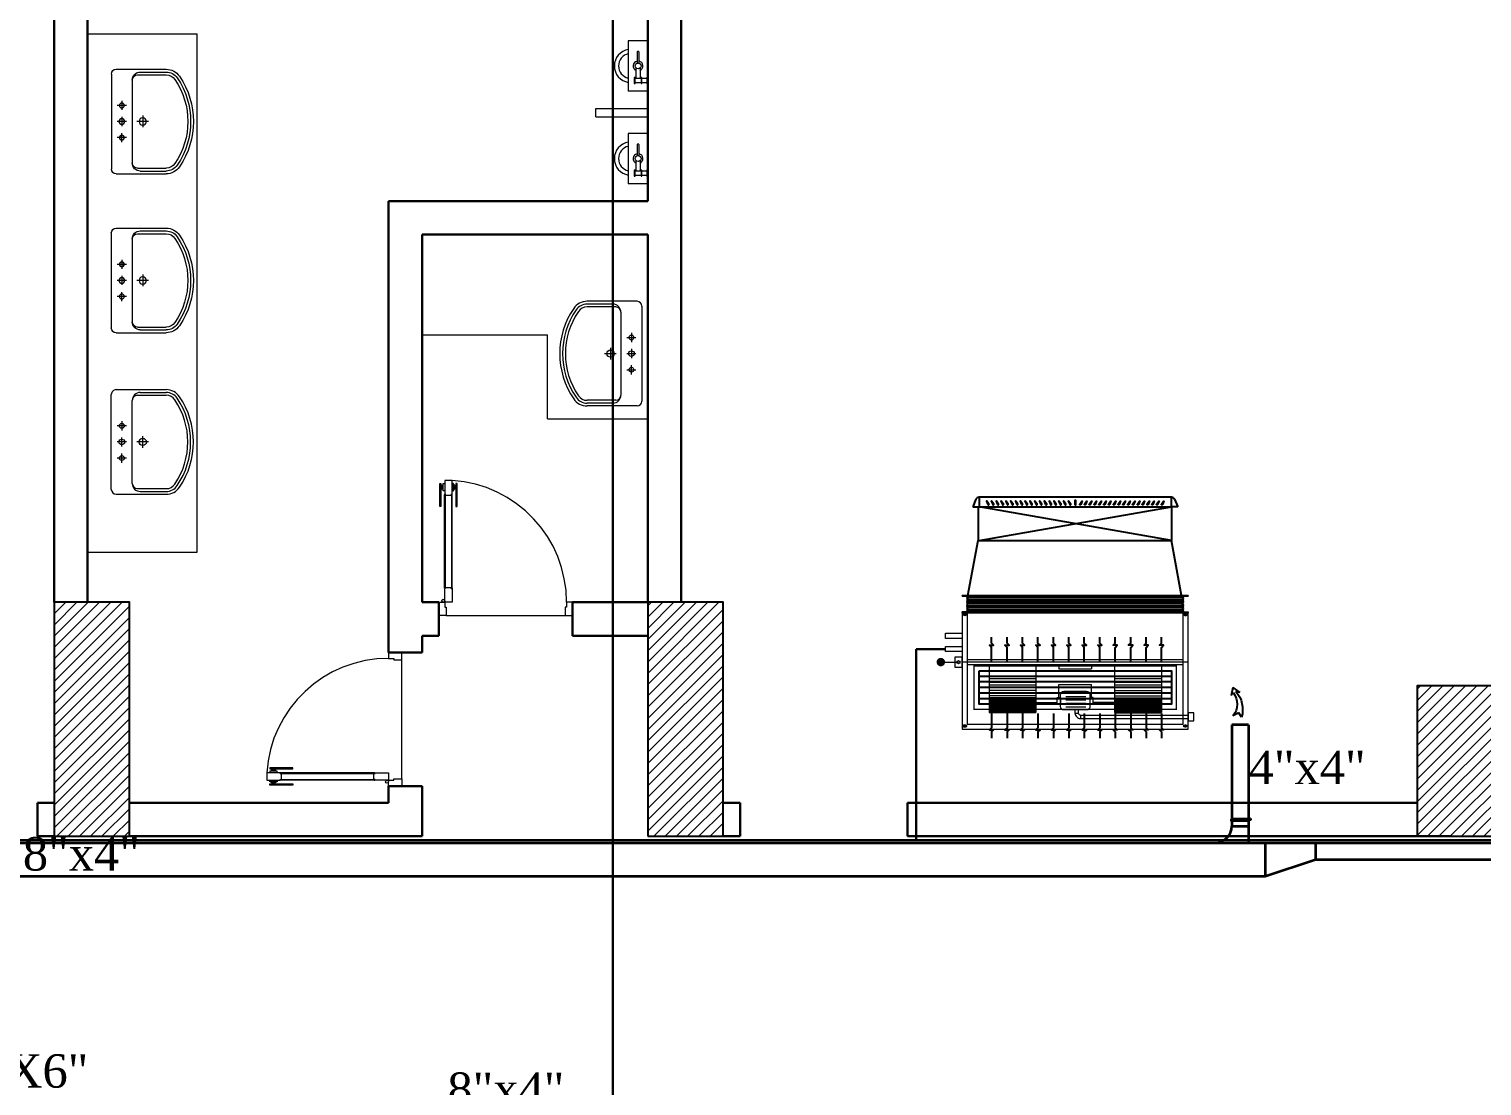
# Model space of a CAD drawing. Extents: x 847 to 949, y 444 to 823.
# Drawn here: x 871.05 to 879.73, y 767.08 to 773.4 of the extents above; entities that cross this region are included whole.
import ezdxf

# ---------------------------------------------------------------- set-up
doc = ezdxf.new("R2010")
doc.units = 0
doc.header["$MEASUREMENT"] = 0
doc.linetypes.add('DASHDOT', pattern=[25.4, 12.7, -6.35, 0, -6.35])
doc.layers.get('0').update_dxf_attribs({"linetype": 'CONTINUOUS', "lineweight": 30})
for name, color, linetype in [('01_AC-EQUIP', 206, 'CONTINUOUS'), ('03_AC-S.DUCT', 5, 'CONTINUOUS'), ('06_AC-FA.DUCT', 4, 'CONTINUOUS'), ('A.C.VOLUM DAMPER', 2, 'CONTINUOUS'), ('AC-GRILLES', 2, 'CONTINUOUS'), ('M-DIFUSER', 195, 'CONTINUOUS'), ('M-DUCT-SA', 5, 'CONTINUOUS'), ('M-EQBMNT', 21, 'CONTINUOUS')]:
    doc.layers.add(name, color=color, linetype=linetype)
for name, color, linetype, lineweight in [('04-AC_F.A.DUCT', 4, 'CONTINUOUS', 35), ('AC-TEXT', 15, 'CONTINUOUS', 30), ('AC.REF(S). PIPING', 3, 'CONTINUOUS', 30), ('Column', 6, 'CONTINUOUS', 25), ('DOOR', 30, 'CONTINUOUS', 9), ('exhaust grill', 220, 'CONTINUOUS', 18), ('Furn', 183, 'CONTINUOUS', 9), ('hatch', 252, 'CONTINUOUS', 9), ('Wall', 5, 'CONTINUOUS', 30)]:
    doc.layers.add(name, color=color, linetype=linetype, lineweight=lineweight)
doc.styles.add('AC', font='romans.shx', dxfattribs={"height": 0.2})
pattern_1 = [(45, (1093.753867, 441.047005), (-0.0336759605, 0.0336759605), [])]

# ---------------------------------------------------------------- blocks, each defined once
blk = doc.blocks.new('gfhh')
at = {"layer": 'Furn'}
for p, q in [((-7.3499, -128.8201), (-7.6484, -128.8426)), ((-7.3405, -128.9363), (-7.3493, -128.8199)), ((-7.6396, -128.959), (-7.6484, -128.8426)), ((-7.5659, -128.8715), (-7.6009, -128.8741)), ((-7.6009, -128.8741), (-7.6004, -128.88)), ((-7.6004, -128.88), (-7.5655, -128.8773)), ((-7.5628, -128.9123), (-7.5978, -128.9149)), ((-7.5978, -128.9149), (-7.5973, -128.9207)), ((-7.5973, -128.9207), (-7.5624, -128.9181)), ((-7.5946, -128.8795), (-7.592, -128.9145)), ((-7.5915, -128.9203), (-7.5893, -128.9494)), ((-7.5687, -128.9127), (-7.5713, -128.8778)), ((-7.5709, -128.8836), (-7.5082, -128.8789)), ((-7.5063, -128.9021), (-7.5691, -128.9069)), ((-7.566, -128.9476), (-7.5682, -128.9185)), ((-7.5655, -128.8773), (-7.5659, -128.8715)), ((-7.5624, -128.9181), (-7.5628, -128.9123)), ((-7.4132, -128.8776), (-7.4784, -128.8825)), ((-7.4775, -128.8941), (-7.4123, -128.8892)), ((-7.6396, -128.959), (-7.3405, -128.9363)), ((-7.554, -128.9526), (-7.6005, -128.9561)), ((-7.5602, -128.9472), (-7.5952, -128.9498))]:
    blk.add_line(p, q, dxfattribs=at)
blk.add_circle((-7.4943, -128.8895), 0.0175, dxfattribs=at)
for centre, radius, start, end in [((-7.4974, -128.8479), 0.1001, 14.03882, 174.74712), ((-7.4974, -128.8479), 0.0751, 17.14602, 171.50722), ((-7.4943, -128.8895), 0.0292, 16.18252, 160.89252), ((-7.4943, -128.8895), 0.0292, 207.15669, 352.88322), ((-7.4128, -128.8834), 0.00584, 274.30622, 94.30622), ((-7.5944, -128.9559), 0.0061, 96.71462, 181.89782), ((-7.56, -128.9533), 0.0061, 6.71462, 91.89782)]:
    blk.add_arc(centre, radius, start, end, dxfattribs=at)
blk = doc.blocks.new('d4')
at = {"layer": 'DOOR', "color": 252}
for p, q in [((73.8108, -79.7554), (73.8108, -79.1954)), ((73.8148, -79.1954), (73.8148, -79.7554)), ((73.8521, -79.1954), (73.8521, -79.7554)), ((73.8561, -79.7554), (73.8561, -79.1954))]:
    blk.add_line(p, q, dxfattribs=at)
at = {"layer": 'DOOR', "color": 251}
blk.add_line((73.8201, -79.9198), (74.5312, -79.9198), dxfattribs=at)
at = {"layer": 'DOOR', "color": 1}
for points in [[(73.7885, -79.2667), (73.7821, -79.2667), (73.7821, -79.1288), (73.7885, -79.1288)], [(73.7979, -79.143), (73.7927, -79.143), (73.7927, -79.1592), (73.7979, -79.1592)], [(73.869, -79.143), (73.8741, -79.143), (73.8741, -79.1592), (73.869, -79.1592)], [(73.8784, -79.2667), (73.8848, -79.2667), (73.8848, -79.1288), (73.8784, -79.1288)]]:
    blk.add_lwpolyline(points, close=True, dxfattribs=at)
for points in [[(73.7885, -79.1433, -1), (73.7927, -79.1433), (73.7927, -79.1433), (73.7927, -79.159), (73.7927, -79.159, -1), (73.7885, -79.159), (73.7885, -79.159)], [(73.8784, -79.1433, 1), (73.8741, -79.1433), (73.8741, -79.1433), (73.8741, -79.159), (73.8741, -79.159, 1), (73.8784, -79.159), (73.8784, -79.159)]]:
    blk.add_lwpolyline(points, format="xyb", close=True, dxfattribs=at)
for points in [[(73.8023, -79.1649), (73.7979, -79.1649), (73.7979, -79.1373), (73.8023, -79.1373)], [(73.8112, -79.1732), (73.8023, -79.1732), (73.8023, -79.1288), (73.8112, -79.1288)], [(73.8646, -79.1649), (73.869, -79.1649), (73.869, -79.1373), (73.8646, -79.1373)]]:
    blk.add_lwpolyline(points, dxfattribs=at)
at = {"layer": 'DOOR', "color": 5}
for points in [[(73.8148, -79.191), (73.8148, -79.1999), (73.8521, -79.1999), (73.8521, -79.191), (73.8557, -79.191), (73.8557, -79.111), (73.8557, -79.111), (73.8112, -79.111), (73.8112, -79.191)], [(73.8148, -79.7598), (73.8148, -79.7509), (73.8521, -79.7509), (73.8521, -79.7598), (73.8557, -79.7598), (73.8557, -79.8398), (73.8557, -79.8398), (73.8112, -79.8398), (73.8112, -79.7598)], [(73.7757, -79.9198), (73.7757, -79.8398), (73.8112, -79.8398), (73.8112, -79.8701), (73.8201, -79.8701), (73.8201, -79.9198)], [(74.5757, -79.9198), (74.5757, -79.8398), (74.54, -79.8398), (74.54, -79.8701), (74.5311, -79.8701), (74.5312, -79.9198)]]:
    blk.add_lwpolyline(points, close=True, dxfattribs=at)
blk.add_lwpolyline([(73.8557, -79.1732), (73.8646, -79.1732), (73.8646, -79.1288), (73.8557, -79.1288)], dxfattribs=at)
for points in [[(73.8148, -79.1994), (73.8148, -79.1994, -1), (73.8148, -79.1915)], [(73.8521, -79.1994), (73.8521, -79.1994, 1), (73.8521, -79.1915)], [(73.8148, -79.7514), (73.8148, -79.7514, 1), (73.8148, -79.7593)], [(73.8521, -79.7514), (73.8521, -79.7514, -1), (73.8521, -79.7593)]]:
    blk.add_lwpolyline(points, format="xyb", close=True, dxfattribs=at)
blk.add_circle((73.8023, -79.8309), 0.00889, dxfattribs=at)
at = {"layer": 'DOOR', "color": 252}
blk.add_arc((73.8098, -79.8398), 0.7302, 359.9997, 86.39738, dxfattribs=at)
blk = doc.blocks.new('LAV15')
at = {"layer": 'Furn'}
for p, q in [((-0.0438, 0.3934), (-0.0438, 0.0827)), ((-0.0138, 0.4234), (0.5763, 0.4234)), ((0.1812, 0.33), (0.1812, 0.3866)), ((0.2812, 0.33), (0.2812, 0.3866)), ((0.3812, 0.33), (0.3812, 0.3866)), ((0.6063, 0.3934), (0.6063, 0.0827)), ((0.0237, 0.2934), (0.5387, 0.2934)), ((0.1523, 0.3584), (0.2094, 0.3584)), ((0.2523, 0.3584), (0.3094, 0.3584)), ((0.4102, 0.3584), (0.3531, 0.3584)), ((-0.0263, 0.2434), (-0.0263, 0.0827)), ((-0.0088, 0.2609), (-0.0088, 0.0827)), ((0.2442, 0.2284), (0.3172, 0.2284)), ((0.2812, 0.1921), (0.2812, 0.2645)), ((0.5712, 0.2609), (0.5712, 0.0827)), ((0.5888, 0.2434), (0.5888, 0.0827))]:
    blk.add_line(p, q, dxfattribs=at)
for centre, radius in [((0.1812, 0.3584), 0.0151), ((0.2812, 0.3584), 0.0176), ((0.3812, 0.3584), 0.0151), ((0.2812, 0.2284), 0.0225)]:
    blk.add_circle(centre, radius, dxfattribs=at)
for centre, radius, start, end in [((-0.0138, 0.3934), 0.03, 90, 180), ((0.5763, 0.3934), 0.03, 0, 90), ((0.0237, 0.2434), 0.05, 90, 180), ((0.0237, 0.2609), 0.0325, 90, 180), ((0.5387, 0.2434), 0.05, 0, 90), ((0.5387, 0.2609), 0.0325, 0, 90), ((0.0562, 0.0827), 0.1, 180, 235.77113), ((0.0562, 0.0827), 0.0825, 180, 235.77113), ((0.0562, 0.0827), 0.065, 180, 235.77113), ((0.2812, 0.4134), 0.5, 235.77113, 304.22887), ((0.2812, 0.4134), 0.4825, 235.77113, 304.22887), ((0.2812, 0.4134), 0.465, 235.77113, 304.22887), ((0.5062, 0.0827), 0.065, 304.22887, 0), ((0.5062, 0.0827), 0.0825, 304.22887, 0), ((0.5062, 0.0827), 0.1, 304.22887, 0)]:
    blk.add_arc(centre, radius, start, end, dxfattribs=at)
blk = doc.blocks.new('*U46')
at = {"layer": 'M-DIFUSER', "extrusion": (0, 1e-16, -1)}
for p, q in [((-517.1, -40.5), (-533.1, 0)), ((517.1, -40.5), (533.1, 0))]:
    blk.add_line(p, q, dxfattribs=at)
at = {"layer": 'M-DIFUSER'}
for points in [[(-533.1, 0), (-500, 0), (-500, 0)], [(533.1, 0), (500, 0), (500, 0)]]:
    blk.add_lwpolyline(points, dxfattribs=at)
blk.add_lwpolyline([(500, 0), (-500, 0), (-500, -50), (500, -50)], close=True, dxfattribs=at)
at = {"layer": 'M-DIFUSER', "color": 21}
for points in [[(-453.6, -12.4, -1.057685), (-448.3, -15.1), (-459.4, -30.3, -0.89828), (-461.1, -29.3)], [(-428.6, -12.4, -1.057685), (-423.3, -15.1), (-434.4, -30.3, -0.89828), (-436.1, -29.3)], [(-403.6, -12.4, -1.057685), (-398.3, -15.1), (-409.4, -30.3, -0.89828), (-411.1, -29.3)], [(-378.6, -12.4, -1.057685), (-373.3, -15.1), (-384.4, -30.3, -0.89828), (-386.1, -29.3)], [(-353.6, -12.4, -1.057685), (-348.3, -15.1), (-359.4, -30.3, -0.89828), (-361.1, -29.3)], [(-328.6, -12.4, -1.057685), (-323.3, -15.1), (-334.4, -30.3, -0.89828), (-336.1, -29.3)], [(-303.6, -12.4, -1.057685), (-298.3, -15.1), (-309.4, -30.3, -0.89828), (-311.1, -29.3)], [(-278.6, -12.4, -1.057685), (-273.3, -15.1), (-284.4, -30.3, -0.89828), (-286.1, -29.3)], [(-253.6, -12.4, -1.057685), (-248.3, -15.1), (-259.4, -30.3, -0.89828), (-261.1, -29.3)], [(-228.6, -12.4, -1.057685), (-223.3, -15.1), (-234.4, -30.3, -0.89828), (-236.1, -29.3)], [(-203.6, -12.4, -1.057685), (-198.3, -15.1), (-209.4, -30.3, -0.89828), (-211.1, -29.3)], [(-178.6, -12.4, -1.057685), (-173.3, -15.1), (-184.4, -30.3, -0.89828), (-186.1, -29.3)], [(-153.6, -12.4, -1.057685), (-148.3, -15.1), (-159.4, -30.3, -0.89828), (-161.1, -29.3)], [(-128.6, -12.4, -1.057685), (-123.3, -15.1), (-134.4, -30.3, -0.89828), (-136.1, -29.3)], [(-103.6, -12.4, -1.057685), (-98.3, -15.1), (-109.4, -30.3, -0.89828), (-111.1, -29.3)], [(-78.6, -12.4, -1.057685), (-73.3, -15.1), (-84.4, -30.3, -0.89828), (-86.1, -29.3)], [(-53.6, -12.4, -1.057685), (-48.3, -15.1), (-59.4, -30.3, -0.89828), (-61.1, -29.3)], [(-28.6, -12.4, -1.057685), (-23.3, -15.1), (-34.4, -30.3, -0.89828), (-36.1, -29.3)], [(28.6, -12.4, 1.057685), (23.3, -15.1), (34.4, -30.3, 0.89828), (36.1, -29.3)], [(53.6, -12.4, 1.057685), (48.3, -15.1), (59.4, -30.3, 0.89828), (61.1, -29.3)], [(78.6, -12.4, 1.057685), (73.3, -15.1), (84.4, -30.3, 0.89828), (86.1, -29.3)], [(103.6, -12.4, 1.057685), (98.3, -15.1), (109.4, -30.3, 0.89828), (111.1, -29.3)], [(128.6, -12.4, 1.057685), (123.3, -15.1), (134.4, -30.3, 0.89828), (136.1, -29.3)], [(153.6, -12.4, 1.057685), (148.3, -15.1), (159.4, -30.3, 0.89828), (161.1, -29.3)], [(178.6, -12.4, 1.057685), (173.3, -15.1), (184.4, -30.3, 0.89828), (186.1, -29.3)], [(203.6, -12.4, 1.057685), (198.3, -15.1), (209.4, -30.3, 0.89828), (211.1, -29.3)], [(228.6, -12.4, 1.057685), (223.3, -15.1), (234.4, -30.3, 0.89828), (236.1, -29.3)], [(253.6, -12.4, 1.057685), (248.3, -15.1), (259.4, -30.3, 0.89828), (261.1, -29.3)], [(278.6, -12.4, 1.057685), (273.3, -15.1), (284.4, -30.3, 0.89828), (286.1, -29.3)], [(303.6, -12.4, 1.057685), (298.3, -15.1), (309.4, -30.3, 0.89828), (311.1, -29.3)], [(328.6, -12.4, 1.057685), (323.3, -15.1), (334.4, -30.3, 0.89828), (336.1, -29.3)], [(353.6, -12.4, 1.057685), (348.3, -15.1), (359.4, -30.3, 0.89828), (361.1, -29.3)], [(378.6, -12.4, 1.057685), (373.3, -15.1), (384.4, -30.3, 0.89828), (386.1, -29.3)], [(403.6, -12.4, 1.057685), (398.3, -15.1), (409.4, -30.3, 0.89828), (411.1, -29.3)], [(428.6, -12.4, 1.057685), (423.3, -15.1), (434.4, -30.3, 0.89828), (436.1, -29.3)], [(453.6, -12.4, 1.057685), (448.3, -15.1), (459.4, -30.3, 0.89828), (461.1, -29.3)]]:
    blk.add_lwpolyline(points, format="xyb", close=True, dxfattribs=at)
blk.add_lwpolyline([(2, -11), (-3, -11), (-3, -33.7), (2, -33.7)], close=True, dxfattribs=at)
at = {"layer": 'M-DIFUSER'}
for centre, start_param, end_param in [((-500, -29.9), 2.91321, 3.926991), ((500, -29.9), 3.926991, 4.940771)]:
    blk.add_ellipse(centre, major_axis=(14.2, 14.2), ratio=1, start_param=start_param, end_param=end_param, dxfattribs=at)
at = {"layer": 'M-DUCT-SA'}
for points in [[(-244.3, -117.1, 0, 0, 0), (-345, -217.9, 30, 0, 0), (-398, -270.9, 0, 0, 0)], [(-0.5, -113.7, 0, 0, 0), (-0.5, -257, 30, 0, 0), (-0.5, -332, 0, 0, 0)], [(243.2, -117.1, 0, 0, 0), (344, -217.9, 30, 0, 0), (397, -270.9, 0, 0, 0)]]:
    blk.add_lwpolyline(points, format="xyseb", dxfattribs=at)
blk = doc.blocks.new('ARR03B')
at = {"color": 21}
blk.add_lwpolyline([(0, 0), (-2, 0), (-3.5, 0), (-4, 0.5), (-4, -0.5), (-4.5, 0), (-6, 0)], dxfattribs=at)
blk = doc.blocks.new('A$C57D47514')
at = {"layer": '03_AC-S.DUCT', "color": 183, "linetype": 'Continuous'}
for p, q in [((1.1846, 0.3686), (0.0346, 0.3686)), ((1.1846, 0.3353), (0.0346, 0.3353)), ((1.1846, 0.302), (0.0346, 0.302)), ((1.1846, 0.2686), (0.0346, 0.2686)), ((1.1846, 0.2353), (0.0346, 0.2353))]:
    blk.add_line(p, q, dxfattribs=at)
blk.add_lwpolyline([(0.0346, 0.402), (1.1846, 0.402), (1.1846, 0.202), (0.0346, 0.202)], close=True, dxfattribs=at)
at = {"layer": 'AC-GRILLES', "color": 6, "const_width": 0.00924}
blk.add_lwpolyline([(0.0046, 0.432), (1.2146, 0.432), (1.2146, 0.172), (0.0046, 0.172)], close=True, dxfattribs=at)
at = {"layer": 'AC-GRILLES', "color": 21, "extrusion": (0, 0, -1), "yscale": 0.0245648511207874, "zscale": -0.0245648511207874}
for p, xscale, rotation in [((-0.1096, 0.4565), 0.0245648511207874, 270), ((-0.202, 0.4565), 0.0245648511207874, 270), ((-0.2945, 0.4565), 0.0245648511207874, 270), ((-0.3869, 0.4565), 0.0245648511207874, 270), ((-0.4793, 0.4565), 0.0245648511207874, 270), ((-0.5717, 0.4565), 0.0245648511207874, 270), ((-0.6641, 0.4565), 0.0245648511207874, 270), ((-0.7565, 0.4565), 0.0245648511207874, 270), ((-0.849, 0.4565), -0.0245648511207874, 90), ((-0.9414, 0.4565), -0.0245648511207874, 90), ((-1.0338, 0.4565), -0.0245648511207874, 90), ((-1.1262, 0.4565), -0.0245648511207874, 90)]:
    blk.add_blockref('ARR03B', p, dxfattribs=dict(at, xscale=xscale, rotation=rotation))
at = {"layer": 'AC-GRILLES', "color": 1, "extrusion": (0, 0, -1), "yscale": 0.0245648511207874, "zscale": -0.0245648511207874}
for p, xscale, rotation in [((-0.1096, 0.1474), -0.0245648511207874, 270), ((-0.202, 0.1474), -0.0245648511207874, 270), ((-0.2945, 0.1474), -0.0245648511207874, 270), ((-0.3869, 0.1474), -0.0245648511207874, 270), ((-0.4793, 0.1474), -0.0245648511207874, 270), ((-0.5717, 0.1474), -0.0245648511207874, 270), ((-0.6641, 0.1474), -0.0245648511207874, 270), ((-0.7565, 0.1474), -0.0245648511207874, 270), ((-0.849, 0.1474), 0.0245648511207874, 90.00000000000004), ((-0.9414, 0.1474), 0.0245648511207874, 90.00000000000004), ((-1.0338, 0.1474), 0.0245648511207874, 90.00000000000004), ((-1.1262, 0.1474), 0.0245648511207874, 90.00000000000004)]:
    blk.add_blockref('ARR03B', p, dxfattribs=dict(at, xscale=xscale, rotation=rotation))
blk = doc.blocks.new('A$C79007506')
at = {"layer": '01_AC-EQUIP', "color": 2, "lineweight": 20}
for p, q in [((1.5031, 0.8), (0.1531, 0.8)), ((0.1531, 0.7952), (0.1531, 0.8)), ((0.1531, 0.7952), (1.5031, 0.7952)), ((0.1655, 0.7952), (1.5031, 0.7952)), ((0.1787, 0.7909), (0.1922, 0.7952)), ((0.1787, 0.7909), (0.1922, 0.7866)), ((0.1787, 0.7824), (0.1922, 0.7866)), ((0.1787, 0.7824), (0.1922, 0.7781)), ((0.1922, 0.7866), (1.464, 0.7866)), ((1.4775, 0.7909), (1.464, 0.7952)), ((1.4775, 0.7909), (1.464, 0.7866)), ((1.4775, 0.7824), (1.464, 0.7866)), ((1.4775, 0.7824), (1.464, 0.7781)), ((1.5031, 0.8), (1.5031, 0.7952)), ((1.464, 0.7013), (0.1531, 0.7013)), ((0.1531, 0.6965), (0.1531, 0.7013)), ((0.1531, 0.6965), (1.5031, 0.6965)), ((0.1655, 0.7013), (1.5031, 0.7013)), ((0.1787, 0.7738), (0.1922, 0.7781)), ((0.1787, 0.7738), (0.1922, 0.7696)), ((0.1787, 0.7653), (0.1922, 0.7696)), ((0.1787, 0.7653), (0.1922, 0.761)), ((0.1787, 0.7568), (0.1922, 0.761)), ((0.1787, 0.7568), (0.1922, 0.7525)), ((0.1787, 0.7482), (0.1922, 0.7525)), ((0.1787, 0.7482), (0.1922, 0.744)), ((0.1787, 0.7397), (0.1922, 0.744)), ((0.1787, 0.7397), (0.1922, 0.7354)), ((0.1787, 0.7312), (0.1922, 0.7354)), ((0.1787, 0.7312), (0.1922, 0.7269)), ((0.1787, 0.7226), (0.1922, 0.7269)), ((0.1787, 0.7226), (0.1922, 0.7184)), ((0.1787, 0.7141), (0.1922, 0.7184)), ((0.1787, 0.7141), (0.1922, 0.7098)), ((0.1787, 0.7056), (0.1922, 0.7098)), ((0.1787, 0.7056), (0.1922, 0.7013)), ((0.1922, 0.7781), (1.464, 0.7781)), ((0.1922, 0.7696), (1.464, 0.7696)), ((0.1922, 0.761), (1.464, 0.761)), ((0.1922, 0.7525), (1.464, 0.7525)), ((0.1922, 0.744), (1.464, 0.744)), ((0.1922, 0.7354), (1.464, 0.7354)), ((0.1922, 0.7269), (1.464, 0.7269)), ((0.1922, 0.7184), (1.464, 0.7184)), ((0.1922, 0.7098), (1.464, 0.7098)), ((1.4775, 0.7738), (1.464, 0.7781)), ((1.4775, 0.7738), (1.464, 0.7696)), ((1.4775, 0.7653), (1.464, 0.7696)), ((1.4775, 0.7653), (1.464, 0.761)), ((1.4775, 0.7568), (1.464, 0.761)), ((1.4775, 0.7568), (1.464, 0.7525)), ((1.4775, 0.7482), (1.464, 0.7525)), ((1.4775, 0.7482), (1.464, 0.744)), ((1.4775, 0.7397), (1.464, 0.744)), ((1.4775, 0.7397), (1.464, 0.7354)), ((1.4775, 0.7312), (1.464, 0.7354)), ((1.4775, 0.7312), (1.464, 0.7269)), ((1.4775, 0.7226), (1.464, 0.7269)), ((1.4775, 0.7226), (1.464, 0.7184)), ((1.4775, 0.7141), (1.464, 0.7184)), ((1.4775, 0.7141), (1.464, 0.7098)), ((1.4775, 0.7056), (1.464, 0.7098)), ((1.4775, 0.7056), (1.464, 0.7013)), ((1.5031, 0.7013), (1.5031, 0.6965))]:
    blk.add_line(p, q, dxfattribs=at)
at = {"layer": '01_AC-EQUIP', "color": 1, "lineweight": 20}
for p, q in [((0.1546, 0.6857), (0.1818, 0.6857)), ((0.1688, 0.6949), (0.1688, 0.6773)), ((1.5016, 0.6857), (1.4743, 0.6857)), ((1.4873, 0.6949), (1.4873, 0.6773)), ((1.5031, 0.4), (0.1531, 0.4)), ((1.4731, 0.415), (0.1831, 0.415)), ((1.4731, 0.385), (0.1831, 0.385)), ((0.3129, 0.385), (0.3129, 0.099)), ((0.5933, 0.385), (0.5933, 0.099)), ((0.7303, 0.385), (0.7303, 0.3599)), ((0.7303, 0.3599), (0.9259, 0.3599)), ((0.9259, 0.385), (0.9259, 0.3599)), ((1.0628, 0.385), (1.0628, 0.099)), ((1.3433, 0.385), (1.3433, 0.099)), ((0.5933, 0.3001), (0.3129, 0.3001)), ((0.3129, 0.2806), (0.5933, 0.2806)), ((0.3129, 0.2652), (0.5933, 0.2652)), ((0.7303, 0.2668), (0.9259, 0.2668)), ((0.7303, 0.1899), (0.7303, 0.2668)), ((0.9259, 0.1899), (0.9259, 0.2668)), ((1.3433, 0.3001), (1.0628, 0.3001)), ((1.0628, 0.2806), (1.3433, 0.2806)), ((1.0628, 0.2652), (1.3433, 0.2652)), ((0.3129, 0.2498), (0.5933, 0.2498)), ((0.3129, 0.2498), (0.5933, 0.2498)), ((0.5933, 0.2303), (0.3129, 0.2303)), ((0.5933, 0.2149), (0.3129, 0.2149)), ((0.5933, 0.1995), (0.3129, 0.1995)), ((0.5933, 0.1872), (0.3129, 0.1872)), ((0.5933, 0.1794), (0.3129, 0.1794)), ((0.5933, 0.1807), (0.7206, 0.1807)), ((0.8923, 0.2141), (0.7718, 0.2141)), ((0.8923, 0.1936), (0.7718, 0.1936)), ((1.0628, 0.1807), (0.9356, 0.1807)), ((1.3433, 0.2498), (1.0628, 0.2498)), ((1.0628, 0.2498), (1.3433, 0.2498)), ((1.0628, 0.2303), (1.3433, 0.2303)), ((1.0628, 0.2149), (1.3433, 0.2149)), ((1.0628, 0.1995), (1.3433, 0.1995)), ((1.0628, 0.1872), (1.3433, 0.1872)), ((1.0628, 0.1794), (1.3433, 0.1794)), ((0.5933, 0.1716), (0.3129, 0.1716)), ((0.5933, 0.1641), (0.3129, 0.1641)), ((0.5933, 0.1574), (0.3129, 0.1574)), ((0.5933, 0.1518), (0.3129, 0.1518)), ((0.5933, 0.144), (0.3129, 0.144)), ((0.5933, 0.1363), (0.3129, 0.1363)), ((0.5933, 0.1288), (0.3129, 0.1288)), ((0.5933, 0.122), (0.3129, 0.122)), ((0.5933, 0.1165), (0.3129, 0.1165)), ((0.5933, 0.1112), (0.3129, 0.1112)), ((0.5933, 0.1074), (0.3129, 0.1074)), ((0.5933, 0.1042), (0.3129, 0.1042)), ((0.5933, 0.1015), (0.3129, 0.1015)), ((0.5933, 0.1602), (0.7206, 0.1602)), ((0.8923, 0.1731), (0.7718, 0.1731)), ((0.8923, 0.1526), (0.7718, 0.1526)), ((0.8923, 0.1321), (0.7718, 0.1321)), ((0.8281, 0.0943), (0.8281, 0.1144)), ((0.8486, 0.0943), (0.8281, 0.0943)), ((0.8486, 0.0943), (0.8486, 0.1144)), ((1.0628, 0.1602), (0.9356, 0.1602)), ((1.0628, 0.1716), (1.3433, 0.1716)), ((1.0628, 0.1641), (1.3433, 0.1641)), ((1.0628, 0.1574), (1.3433, 0.1574)), ((1.0628, 0.1518), (1.3433, 0.1518)), ((1.0628, 0.144), (1.3433, 0.144)), ((1.0628, 0.1363), (1.3433, 0.1363)), ((1.0628, 0.1288), (1.3433, 0.1288)), ((1.0628, 0.122), (1.3433, 0.122)), ((1.0628, 0.1165), (1.3433, 0.1165)), ((1.0628, 0.1112), (1.3433, 0.1112)), ((1.0628, 0.1074), (1.3433, 0.1074)), ((1.0628, 0.1042), (1.3433, 0.1042)), ((1.0628, 0.1015), (1.3433, 0.1015)), ((0.1546, 0.019), (0.1818, 0.019)), ((0.1688, 0.0098), (0.1688, 0.0274)), ((0.8588, 0.0841), (1.5031, 0.0841)), ((0.8588, 0.0841), (0.8588, 0.0636)), ((0.8588, 0.0636), (1.5031, 0.0636)), ((1.5016, 0.0188), (1.4743, 0.0188)), ((1.4873, 0.0096), (1.4873, 0.0272))]:
    blk.add_line(p, q, dxfattribs=at)
at = {"layer": '01_AC-EQUIP', "color": 4, "lineweight": 20}
blk.add_line((0.0246, 0.4008), (0.1305, 0.4008), dxfattribs=at)
at = {"layer": '01_AC-EQUIP', "color": 1, "linetype": 'DASHDOT', "lineweight": 20}
for p, q in [((0.5933, 0.1518), (0.3129, 0.1518)), ((1.0628, 0.1518), (1.3433, 0.1518))]:
    blk.add_line(p, q, dxfattribs=at)
at = {"layer": '01_AC-EQUIP', "color": 1, "lineweight": 20}
for points in [[(0.1531, 0.7013), (0.1531, 0), (1.5031, 0), (1.5031, 0.7013)], [(0.1831, 0.7013), (0.1831, 0.03), (1.4731, 0.03), (1.4731, 0.7013)], [(0.1831, 0.6965), (0.1831, 0.415)], [(1.4731, 0.415), (1.4731, 0.6965)], [(1.4731, 0.1653), (1.4731, 0.385)]]:
    blk.add_lwpolyline(points, dxfattribs=at)
at = {"layer": '01_AC-EQUIP', "color": 6, "lineweight": 20}
blk.add_lwpolyline([(0.1531, 0.573), (0.1531, 0.543), (0.0531, 0.543), (0.0531, 0.573)], close=True, dxfattribs=at)
at = {"layer": '01_AC-EQUIP', "color": 5, "lineweight": 20}
blk.add_lwpolyline([(0.1531, 0.4942), (0.1531, 0.4642), (0.0531, 0.4642), (0.0531, 0.4942)], close=True, dxfattribs=at)
at = {"layer": '01_AC-EQUIP', "color": 4, "lineweight": 20, "const_width": 0.0252}
blk.add_lwpolyline([(0.0273, 0.4132, -1), (0.0219, 0.3885, -1)], format="xyb", close=True, dxfattribs=at)
at = {"layer": '01_AC-EQUIP', "color": 1, "lineweight": 20}
for points in [[(0.1091, 0.37), (0.1531, 0.37), (0.1531, 0.43), (0.1091, 0.43)], [(0.74, 0.1511), (0.7206, 0.1511), (0.7206, 0.1899), (0.74, 0.1899)], [(0.9162, 0.1511), (0.9356, 0.1511), (0.9356, 0.1899), (0.9162, 0.1899)], [(1.5383, 0.097), (1.5031, 0.097), (1.5031, 0.0491), (1.5383, 0.0491)]]:
    blk.add_lwpolyline(points, close=True, dxfattribs=at)
blk.add_lwpolyline([(0.8957, 0.1144), (0.7605, 0.1144, -0.414214), (0.74, 0.1349), (0.74, 0.2061, -0.414214), (0.7605, 0.2266), (0.8957, 0.2266, -0.414214), (0.9162, 0.2061), (0.9162, 0.1349, -0.414214)], format="xyb", close=True, dxfattribs=at)
blk.add_circle((0.1305, 0.4008), 0.00932, dxfattribs=at)
for radius in [0.0307, 0.0102]:
    blk.add_arc((0.8588, 0.0943), radius, 179.99939, 269.99939, dxfattribs=at)
for centre, major_axis, start_param, end_param in [((0.1688, 0.6857), (0.0109, 0), 1.570796326794849, 7.853981633974433), ((0.1688, 0.6857), (0.0062, 0), 1.570796326797271, 7.853981633976858), ((1.4873, 0.0188), (0.0109, 0), 4.712389, 10.995574), ((1.4873, 0.0188), (0.0062, 0), -1.570796, 4.712389)]:
    blk.add_ellipse(centre, major_axis=major_axis, ratio=0.646018, start_param=start_param, end_param=end_param, dxfattribs=at)
at = {"layer": '01_AC-EQUIP', "color": 1, "lineweight": 20, "extrusion": (0, 0, -1)}
for centre, major_axis, start_param, end_param in [((1.4873, 0.6857), (-0.0109, 0), 1.570796326795608, 7.853981633975192), ((1.4873, 0.6857), (-0.0062, 0), 1.570796326797271, 7.853981633976858), ((0.1688, 0.019), (-0.0109, 0), 4.712389, 10.995574), ((0.1688, 0.019), (-0.0062, 0), -1.570796, 4.712389)]:
    blk.add_ellipse(centre, major_axis=major_axis, ratio=0.646018, start_param=start_param, end_param=end_param, dxfattribs=at)
at = {"layer": '03_AC-S.DUCT', "linetype": 'Continuous'}
for p, q in [((0.1922, 0.7952), (0.1922, 0.8)), ((1.464, 0.7952), (0.1922, 0.7952)), ((1.464, 0.7952), (1.464, 0.8))]:
    blk.add_line(p, q, dxfattribs=at)
at = {"layer": 'M-EQBMNT', "color": 21, "linetype": 'ByBlock', "ltscale": 1.5}
for p, q in [((0.5933, 0.099), (0.3129, 0.099)), ((1.0628, 0.099), (1.3433, 0.099))]:
    blk.add_line(p, q, dxfattribs=at)
blk = doc.blocks.new('A$C180A56EA')
at = {"layer": 'A.C.VOLUM DAMPER'}
h = blk.add_hatch(dxfattribs=at)
h.set_pattern_fill('ANSI31', color=256, scale=0.001, style=0)
h.set_pattern_definition([(45, (129.5106855, -230.48025158), (-8.838834765e-05, 8.838834765e-05), [])])
h.paths.add_polyline_path([(0.046, 0.004), (0.046, 0.006), (0.04, 0.006), (0.04, -0.003), (0.046, -0.003), (0.046, 0), (0.06, 0), (0.06, 0.013), (0.057, 0.013), (0.057, 0.004)])
for p, q in [((-0.124, 0.003), (-0.116, 0.003)), ((-0.116, 0), (-0.119, 0.003)), ((-0.119, 0), (-0.116, 0.002)), ((-0.116, 0.002), (-0.118, 0.003)), ((-0.116, 0.003), (-0.117, 0.003)), ((-0.117, 0), (-0.116, 0.001)), ((-0.116, 0), (-0.11, 0.006)), ((-0.116, 0.001), (-0.112, 0.006)), ((-0.11, 0), (-0.116, 0.006)), ((-0.116, 0.002), (-0.113, 0.006)), ((-0.116, -0.003), (-0.116, 0.006)), ((-0.116, 0.003), (-0.114, 0.006)), ((-0.116, 0.006), (-0.11, 0.006)), ((-0.116, 0.006), (-0.116, 0.006)), ((-0.116, 0.005), (-0.115, 0.006)), ((-0.116, -0.001), (-0.11, 0.005)), ((-0.11, -0.001), (-0.116, 0.005)), ((-0.116, -0.002), (-0.11, 0.004)), ((-0.11, -0.003), (-0.116, 0.004)), ((-0.116, -0.003), (-0.11, 0.003)), ((-0.111, -0.003), (-0.116, 0.003)), ((-0.112, -0.003), (-0.116, 0.002)), ((-0.113, -0.003), (-0.116, 0)), ((-0.116, 0), (-0.116, 0)), ((-0.11, 0.001), (-0.115, 0.006)), ((-0.11, 0.002), (-0.114, 0.006)), ((-0.114, -0.003), (-0.11, 0.002)), ((-0.11, 0.003), (-0.113, 0.006)), ((-0.113, 0.002), (0.04, 0.002)), ((-0.113, -0.003), (-0.11, 0.001)), ((-0.11, 0.004), (-0.112, 0.006)), ((0.04, 0.012), (-0.11, 0.012)), ((-0.11, 0.005), (-0.11, 0.006)), ((-0.088, 0.011), (-0.099, -0.007)), ((-0.077, 0.011), (-0.066, -0.007)), ((-0.04, 0.011), (-0.051, -0.007)), ((-0.028, 0.011), (-0.017, -0.007)), ((0.006, 0.011), (-0.006, -0.007)), ((0.017, 0.011), (0.029, -0.007)), ((0.046, 0.006), (0.04, 0.006)), ((0.04, 0.006), (0.04, -0.003)), ((0.046, 0.004), (0.046, 0.006)), ((0.057, 0.004), (0.046, 0.004)), ((0.06, 0.013), (0.057, 0.013)), ((0.057, 0.013), (0.057, 0.004)), ((0.06, 0.013), (0.06, 0)), ((-0.124, 0), (-0.116, 0)), ((-0.114, -0.003), (-0.116, -0.001)), ((-0.115, -0.003), (-0.116, -0.002)), ((-0.11, -0.003), (-0.116, -0.003)), ((-0.112, -0.003), (-0.11, 0)), ((-0.111, -0.003), (-0.11, -0.001)), ((-0.11, -0.003), (-0.11, -0.002)), ((-0.11, -0.008), (0.04, -0.008)), ((0.04, -0.003), (0.046, -0.003)), ((0.06, 0), (0.046, 0)), ((0.046, -0.003), (0.046, 0))]:
    blk.add_line(p, q, dxfattribs=at)
at = {"layer": 'A.C.VOLUM DAMPER', "extrusion": (0, 0, -1)}
for centre, major_axis, start_param, end_param in [((-0.094, 0.002), (0.00135, 0.00135), 3.926991, 7.068583), ((-0.094, 0.002), (-0.00135, 0.00135), 2.356195, 5.497787), ((-0.071, 0.002), (0.00135, 0.00135), 3.926991, 7.068583), ((-0.071, 0.002), (-0.00135, 0.00135), 2.356195, 5.497787), ((-0.046, 0.002), (0.00135, 0.00135), 3.926991, 7.068583), ((-0.046, 0.002), (-0.00135, 0.00135), 2.356195, 5.497787), ((-0.023, 0.002), (0.00135, 0.00135), 3.926991, 7.068583), ((-0.023, 0.002), (-0.00135, 0.00135), 2.356194, 5.497787), ((0, 0.002), (0.00135, 0.00135), 3.926991, 7.068583), ((0, 0.002), (0.00135, 0.00135), 0.785398, 3.926991), ((0.023, 0.002), (0.00135, 0.00135), 3.926991, 7.068583), ((0.023, 0.002), (-0.00135, 0.00135), 2.356195, 5.497787)]:
    blk.add_ellipse(centre, major_axis=major_axis, ratio=1, start_param=start_param, end_param=end_param, dxfattribs=at)
blk = doc.blocks.new('A$C60D03859')
at = {"layer": '06_AC-FA.DUCT'}
for p, q in [((-0.156, 0.306), (-0.242, -0.048)), ((-0.242, -0.048), (-0.143, 0.1)), ((-0.156, 0.306), (0.115, 0.11)), ((0.115, 0.11), (-0.022, 0.142)), ((0.369, -0.64), (0.64, -0.578)), ((0.403, -0.862), (0.369, -0.64))]:
    blk.add_line(p, q, dxfattribs=at)
for centre, radius, start, end in [((1.032, 0.131), 1.176, 181.52104, 237.68031), ((0.755, 0.192), 0.779, 183.71412, 261.50158)]:
    blk.add_arc(centre, radius, start, end, dxfattribs=at)

msp = doc.modelspace()

# ---------------------------------------------------------------- hatches: boundary and pattern name
at = {"layer": 'hatch'}
h = msp.add_hatch(dxfattribs=at)
h.set_pattern_fill('ANSI31', color=252, scale=0.015, style=0)
h.set_pattern_definition(pattern_1)
h.paths.add_polyline_path([(871.1967, 768.5691), (871.6467, 768.5691), (871.6467, 769.9691), (871.1967, 769.9691)])
h = msp.add_hatch(dxfattribs=at)
h.set_pattern_fill('ANSI31', color=252, scale=0.015, style=0)
h.set_pattern_definition(pattern_1)
h.paths.add_polyline_path([(874.7467, 768.5691), (875.1967, 768.5691), (875.1967, 769.9691), (874.7467, 769.9691)])
h = msp.add_hatch(dxfattribs=at)
h.set_pattern_fill('ANSI31', color=252, scale=0.015, style=0)
h.set_pattern_definition([(45, (1106.778867, 446.347005), (-0.0336759605, 0.0336759605), [])])
h.paths.add_polyline_path([(879.3467, 768.5691), (880.2467, 768.5691), (880.2467, 769.4691), (879.3467, 769.4691)])

# ---------------------------------------------------------------- linework, layer by layer
at = {"layer": '03_AC-S.DUCT', "linetype": 'Continuous'}
for p, q in [((876.7209, 770.5395), (876.7209, 770.3395)), ((876.7271, 770.3395), (877.8771, 770.5395)), ((877.8771, 770.3395), (876.7271, 770.5395)), ((877.8771, 770.5395), (877.8771, 770.3395)), ((876.66, 770.0102), (876.7209, 770.3395)), ((876.7271, 770.3395), (877.8771, 770.3395)), ((877.938, 770.0102), (877.8771, 770.3395))]:
    msp.add_line(p, q, dxfattribs=at)
at = {"layer": '04-AC_F.A.DUCT', "linetype": 'Continuous'}
for p, q in [((878.2387, 769.2366), (878.2387, 768.6302)), ((878.3387, 769.2366), (878.3387, 768.5302)), ((878.2387, 768.6302), (878.3387, 768.6302)), ((862.3667, 768.5302), (882.7937, 768.5302)), ((878.4387, 768.5302), (878.4387, 768.3302)), ((878.7387, 768.5302), (878.7387, 768.4302)), ((878.4387, 768.3302), (878.7387, 768.4302)), ((878.7387, 768.4302), (882.7937, 768.4302)), ((870.4173, 768.3302), (878.4387, 768.3302))]:
    msp.add_line(p, q, dxfattribs=at)
at = {"layer": '04-AC_F.A.DUCT'}
msp.add_line((878.3387, 769.2366), (878.2387, 769.2366), dxfattribs=at)
at = {"layer": '04-AC_F.A.DUCT', "linetype": 'Continuous'}
msp.add_arc((878.1387, 768.6302), 0.1, 270, 0, dxfattribs=at)
at = {"layer": 'AC.REF(S). PIPING'}
for p, q in [((874.5378, 766.0946), (874.5378, 777.1691, -0.0093)), ((876.5271, 769.6894), (876.3504, 769.6894)), ((876.3504, 769.6894), (876.3504, 768.5436)), ((865.206, 768.5462), (909.7803, 768.5436))]:
    msp.add_line(p, q, dxfattribs=at)
at = {"layer": 'Column', "color": 252}
for points in [[(871.1967, 768.5691), (871.6467, 768.5691), (871.6467, 769.9691), (871.1967, 769.9691)], [(874.7467, 768.5691), (875.1967, 768.5691), (875.1967, 769.9691), (874.7467, 769.9691)], [(879.3467, 768.5691), (880.2467, 768.5691), (880.2467, 769.4691), (879.3467, 769.4691)]]:
    msp.add_lwpolyline(points, close=True, dxfattribs=at)
at = {"layer": 'Furn', "color": 252, "linetype": 'Continuous'}
for p, q in [((871.3967, 773.3689), (872.0521, 773.3689)), ((871.3967, 773.3689), (872.0521, 773.3689)), ((874.4355, 772.9233), (874.7467, 772.9233)), ((874.4355, 772.8733), (874.4355, 772.9233)), ((874.4355, 772.9233), (874.7467, 772.9233)), ((874.4355, 772.8733), (874.4355, 772.9233)), ((874.4355, 772.8733), (874.7467, 772.8733)), ((874.4355, 772.8733), (874.7467, 772.8733)), ((873.3967, 771.5691), (874.1467, 771.5691)), ((873.3967, 771.5691), (874.1467, 771.5691)), ((874.1467, 771.0655), (874.7467, 771.0655)), ((874.1467, 771.0655), (874.7467, 771.0655))]:
    msp.add_line(p, q, dxfattribs=at)
for points in [[(871.3967, 770.2691), (872.0521, 770.2691), (872.0521, 773.3689)], [(871.3967, 770.2691), (872.0521, 770.2691), (872.0521, 773.3689)], [(874.1467, 771.0655), (874.1467, 771.5691)], [(874.1467, 771.0655), (874.1467, 771.5691)]]:
    msp.add_lwpolyline(points, dxfattribs=at)
at = {"layer": 'Wall', "color": 252, "linetype": 'Continuous'}
for p, q in [((873.1967, 772.3691), (874.7467, 772.3691)), ((873.1967, 769.6691), (873.1967, 772.3691)), ((873.3967, 772.1691), (874.7467, 772.1691)), ((873.3967, 769.9691), (873.3967, 772.1691)), ((873.3967, 769.9691), (873.4967, 769.9691)), ((873.4967, 769.9691), (873.4967, 769.7691)), ((874.2967, 769.9691), (874.7467, 769.9691)), ((874.2967, 769.9691), (874.2967, 769.7691)), ((873.3967, 769.7691), (873.4967, 769.7691)), ((873.3967, 769.6691), (873.3967, 769.7691)), ((874.2967, 769.7691), (874.7467, 769.7691)), ((873.1967, 769.6691), (873.3967, 769.6691)), ((873.1967, 768.7691), (873.1967, 768.8691)), ((873.1967, 768.8691), (873.3967, 768.8691)), ((873.3967, 768.7691), (873.3967, 768.8691)), ((871.0967, 768.7691), (871.1967, 768.7691)), ((871.0967, 768.7691), (871.0967, 768.5691)), ((871.6467, 768.7691), (873.1967, 768.7691)), ((873.3967, 768.7691), (873.3967, 768.5691)), ((875.2986, 768.7691), (875.1973, 768.7691)), ((875.2986, 768.7691), (875.2986, 768.5691)), ((879.3467, 768.7691), (876.2986, 768.7691)), ((876.2986, 768.7691), (876.2986, 768.5691)), ((871.095, 768.5691), (871.195, 768.5691)), ((871.6467, 768.5691), (873.3967, 768.5691)), ((875.2986, 768.5691), (875.1973, 768.5691)), ((879.5467, 768.5691), (876.2986, 768.5691))]:
    msp.add_line(p, q, dxfattribs=at)
for points in [[(871.1967, 769.9691), (871.1967, 776.9691)], [(874.9467, 769.9691), (874.9467, 776.8691)], [(871.3967, 769.9691), (871.3967, 775.2691)], [(874.7467, 772.3691), (874.7467, 775.2691)], [(871.3967, 769.9653), (871.3967, 775.1691), (871.5756, 775.1691)], [(874.7467, 769.9691), (874.7467, 772.1691)], [(874.7467, 769.9691), (874.7467, 772.1691)]]:
    msp.add_lwpolyline(points, dxfattribs=at)

# ---------------------------------------------------------------- block references
at = {"color": 252, "linetype": 'Continuous'}
msp.add_blockref('d4', (799.721, 849.8089), dxfattribs=at)
at = {"color": 252, "linetype": 'Continuous', "rotation": 90.00000000000004}
msp.add_blockref('d4', (793.3569, 695.0934), dxfattribs=at)
at = {"layer": '01_AC-EQUIP', "color": 1, "lineweight": 20}
msp.add_blockref('A$C79007506', (876.474, 769.2102), dxfattribs=at)
at = {"layer": '03_AC-S.DUCT', "linetype": 'Continuous'}
msp.add_blockref('A$C57D47514', (876.6925, 769.1568), dxfattribs=at)
at = {"layer": 'A.C.VOLUM DAMPER', "xscale": 0.6666666641402051, "yscale": 0.6666666641402051, "zscale": 0.6666666641402051}
msp.add_blockref('A$C180A56EA', (878.312, 768.6664), dxfattribs=at)
at = {"layer": 'exhaust grill', "xscale": -0.1432093642176044, "yscale": 0.1432093642176044, "zscale": 0.1432093642176044, "rotation": 42.29338526659439}
msp.add_blockref('A$C60D03859', (878.257, 769.4116), dxfattribs=at)
at = {"layer": 'Furn', "color": 252, "linetype": 'Continuous', "rotation": 85.66176587166208}
for p in [(746.735, 790.4001), (746.735, 790.4001), (746.735, 789.8458), (746.735, 789.8458)]:
    msp.add_blockref('gfhh', p, dxfattribs=at)
at = {"layer": 'Furn', "color": 252, "extrusion": (0, 0, -1)}
for p, xscale, yscale, zscale, rotation in [((-871.9464, 773.1157), 0.9629308734662396, 0.9629308734662396, -0.9629308734422743, 269.9999999999995), ((-871.9464, 773.1157), 0.9629308734662396, 0.9629308734662396, -0.9629308734422743, 269.9999999999995), ((-871.9463, 772.165), 0.9629308734662396, 0.9629308734662396, -0.9629308734422743, 269.9999999999995), ((-871.9463, 772.165), 0.9629308734662396, 0.9629308734662396, -0.9629308734422743, 269.9999999999995), ((-874.3034, 771.7272), -0.9629308734662396, 0.9629308734652116, -0.9629308734662396, 90.0000000000005), ((-874.3034, 771.7272), -0.9629308734662396, 0.9629308734652116, -0.9629308734662396, 90.0000000000005), ((-871.9463, 770.6572), -0.9629308734662396, 0.9629308734652116, -0.9629308734662396, 270.0000000000005), ((-871.9463, 770.6572), -0.9629308734662396, 0.9629308734652116, -0.9629308734662396, 270.0000000000005)]:
    msp.add_blockref('LAV15', p, dxfattribs=dict(at, xscale=xscale, yscale=yscale, zscale=zscale, rotation=rotation))
at = {"layer": 'M-DIFUSER', "xscale": 0.00115, "yscale": 0.00115, "zscale": 0.00115, "rotation": 180}
msp.add_blockref('*U46', (877.3021, 770.5395), dxfattribs=at)

# ---------------------------------------------------------------- texts
at = {"layer": 'AC-TEXT', "color": 7, "linetype": 'Continuous', "char_height": 0.25, "width": 6.186939, "style": 'AC'}
for s, insert, attachment_point in [('\\A1;{\\fTimes New Roman|b0|i0|c0|p18;\\H0.8x;\\C4;4"x4"\\H1.25x;  }', (879.039, 769.081), 3), ('\\A1;{\\fTimes New Roman|b0|i0|c0|p18;\\H0.8x;\\C4;8"x4"\\H1.25x;  }', (871.0096, 768.5641), 1), ('\\A1;{\\fTimes New Roman|b0|i0|c0|p18;\\H0.8x;\\C4;12"X6"\\H1.25x; \\P290-cfm }', (870.4835, 767.2653), 1), ('\\A1;{\\fTimes New Roman|b0|i0|c0|p18;\\H0.8x;\\C4;8"x4"\\H1.25x; \\P90-cfm }', (873.5481, 767.1559), 1)]:
    msp.add_mtext(s, dxfattribs=dict(at, insert=insert, attachment_point=attachment_point))

doc.saveas('drawing.dxf')
